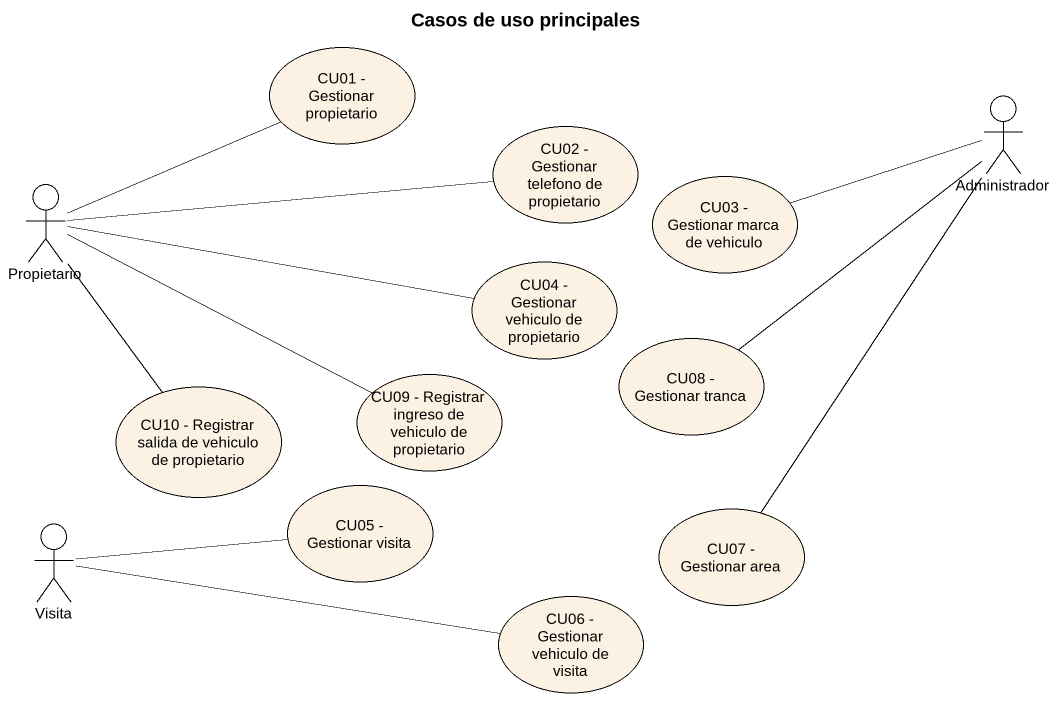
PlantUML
@startuml
title Casos de uso principales
usecase "CU01 - Gestionar propietario" as CU01_Gestionar_propietario
actor Administrador
usecase "CU02 - Gestionar telefono de propietario" as CU02_Gestionar_telefono_de
actor Propietario
usecase "CU03 - Gestionar marca de vehiculo" as CU03_Gestionar_marca_de
usecase "CU04 - Gestionar vehiculo de propietario" as CU04_Gestionar_vehiculo_de
usecase "CU08 - Gestionar tranca" as CU08_Gestionar_tranca
usecase "CU10 - Registrar salida de vehiculo de propietario" as CU10_Registrar_salida_de
usecase "CU09 - Registrar ingreso de vehiculo de propietario" as CU09_Registrar_ingreso_de
usecase "CU05 - Gestionar visita" as CU05_Gestionar_visita
actor Visita
usecase "CU07 - Gestionar area" as CU07_Gestionar_area
usecase "CU06 - Gestionar vehiculo de visita" as CU06_Gestionar_vehiculo_de
Administrador -left- CU03_Gestionar_marca_de
Administrador -- CU08_Gestionar_tranca
Administrador -- CU07_Gestionar_area
Propietario -right- CU01_Gestionar_propietario
Propietario -right- CU02_Gestionar_telefono_de
Propietario -right- CU04_Gestionar_vehiculo_de
Propietario -- CU10_Registrar_salida_de
Propietario -right- CU09_Registrar_ingreso_de
Visita -right- CU05_Gestionar_visita
Visita -right- CU06_Gestionar_vehiculo_de
@enduml
